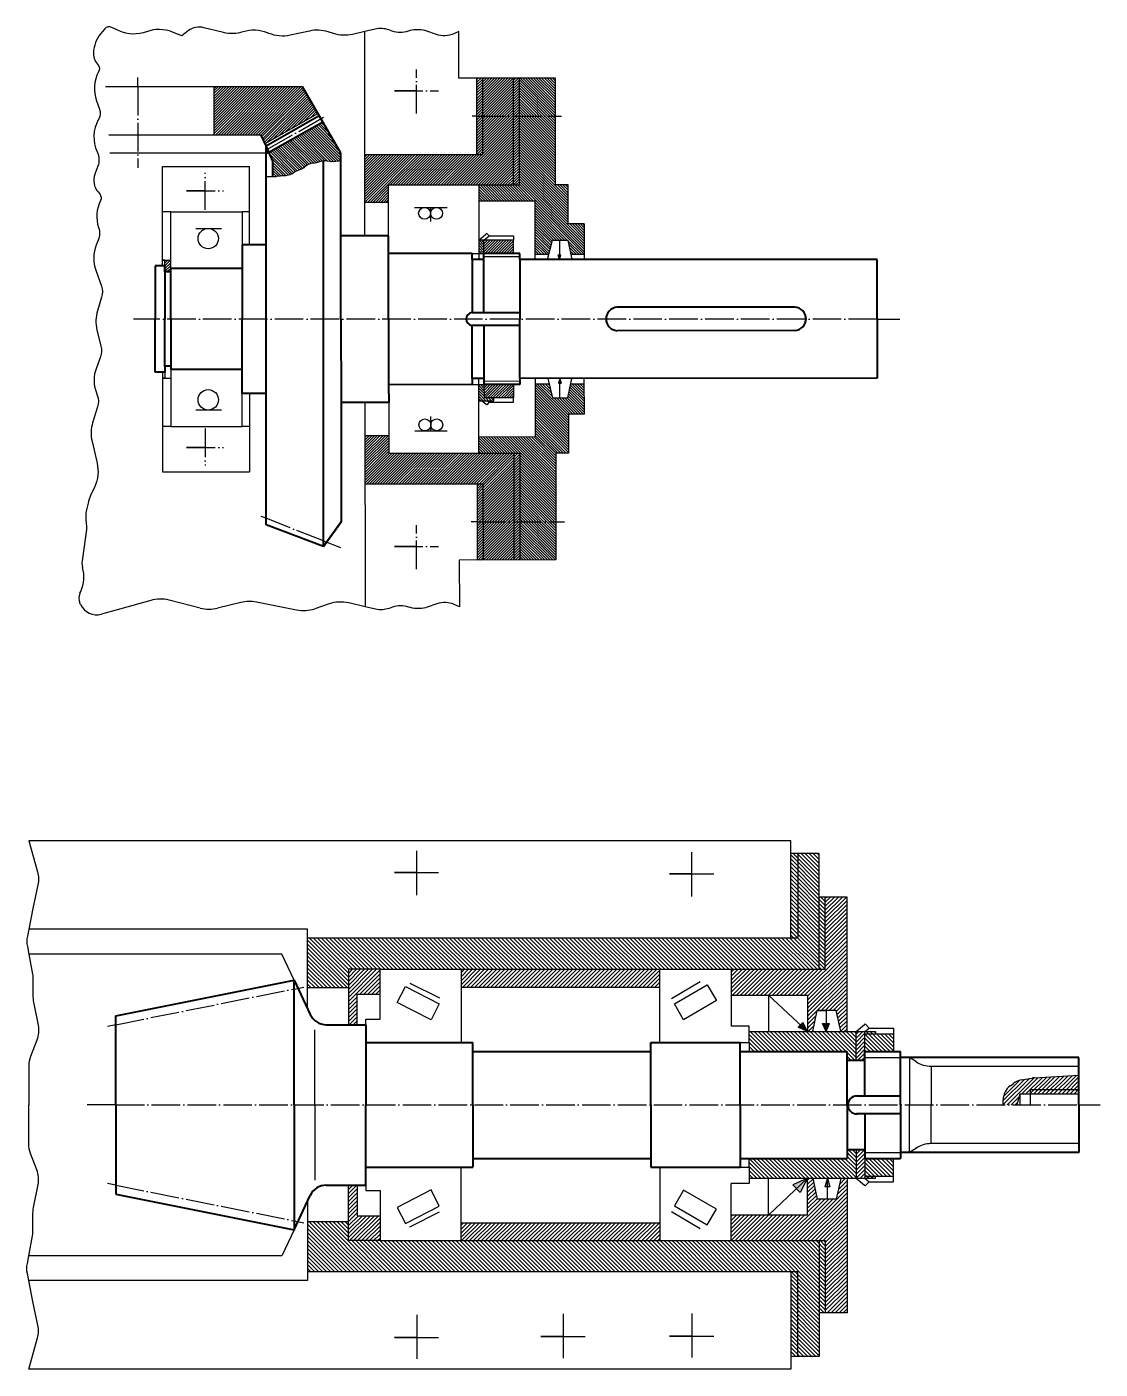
# Model space of a CAD drawing. Header units: millimetres. Extents: x 406 to 3227, y 95 to 1222.
# Drawn here: x 406 to 1307, y 95 to 1222 of the extents above; entities that cross this region are included whole.
import ezdxf

# ---------------------------------------------------------------- set-up
doc = ezdxf.new("R2010")
doc.units = ezdxf.units.MM
doc.linetypes.add('ACAD_ISO04W100', pattern=[30, 24, -3, 0, -3])
doc.layers.get('0').update_dxf_attribs({"lineweight": 40})
for name, color, linetype in [('cienka linia', 7, 'Continuous'), ('kreskowanie', 250, 'Continuous'), ('linie pomocnicze', 10, 'ACAD_ISO04W100')]:
    doc.layers.add(name, color=color, linetype=linetype)
pattern_1 = [(135, (465.9262, 227.1665), (-1.679761, -1.679761), [])]
pattern_2 = [(45, (465.9262, 227.1665), (-1.679761, 1.679761), [])]
pattern_3 = [(135, (-639.9892, -137.5406), (-1.6797612, -1.6797612), [])]
pattern_4 = [(45, (-639.9892, -137.5406), (-1.6797612, 1.6797612), [])]
pattern_5 = [(45, (34.9705, -132.7848), (-1.122532, 1.122532), [])]
pattern_6 = [(135, (34.9705, -132.7848), (-1.122532, -1.122532), [])]

msp = doc.modelspace()

# ---------------------------------------------------------------- hatches: boundary and pattern name
h = msp.add_hatch(color=256)
h.dxf.hatch_style = 1
h.paths.add_polyline_path([(609.4, 1116.5), (607, 1121.9), (607, 1115.7)])
at = {"layer": 'cienka linia'}
h = msp.add_hatch(color=256, dxfattribs=at)
h.dxf.hatch_style = 1
h.paths.add_polyline_path([(853.4, 1030.4), (852.3, 1030.4), (853.4, 1026.5)])
h.paths.add_polyline_path([(854.5, 1030.4), (853.4, 1030.4), (853.4, 1026.5)])
h = msp.add_hatch(color=256, dxfattribs=at)
h.dxf.hatch_style = 1
h.paths.add_polyline_path([(853.5, 922.6), (852.4, 922.6), (853.5, 926.5)])
h.paths.add_polyline_path([(854.6, 922.6), (853.5, 922.6), (853.5, 926.5)])
h = msp.add_hatch(color=256, dxfattribs=at)
h.dxf.hatch_style = 1
h.paths.add_polyline_path([(1055.5, 384.2), (1053.6, 382.2), (1061.5, 378.5)])
h.paths.add_polyline_path([(1057.4, 386.2), (1055.5, 384.2), (1061.5, 378.5)])
h = msp.add_hatch(color=256, dxfattribs=at)
h.dxf.hatch_style = 1
h.paths.add_polyline_path([(1077, 385.4), (1074, 385.4), (1077, 378.5)])
h.paths.add_polyline_path([(1080, 385.4), (1077, 385.4), (1077, 378.5)])
h = msp.add_hatch(color=256, dxfattribs=at)
h.dxf.hatch_style = 1
h.paths.add_polyline_path([(1061.5, 255.4), (1049.2, 249.9), (1052.3, 246.6)])
h.paths.add_polyline_path([(1061.5, 255.4), (1052.3, 246.6), (1055.3, 243.4)])
h.paths.add_polyline_path([(1078.1, 255.4), (1078.1, 248.2), (1080.2, 248.2)])
h.paths.add_polyline_path([(1078.1, 255.4), (1076, 248.2), (1078.1, 248.2)])
at = {"layer": 'kreskowanie'}
h = msp.add_hatch(dxfattribs=at)
h.set_pattern_fill('ANSI31', color=256, scale=0.5)
h.set_pattern_definition(pattern_5)
h.paths.add_polyline_path([(785.5, 1089), (814.7, 1089), (814.7, 1178.7), (788.9, 1178.7), (788.9, 1114.6), (689.9, 1114.6), (689.9, 1074.4), (709.9, 1074.4), (709.9, 1089)])
h = msp.add_hatch(dxfattribs=at)
h.set_pattern_fill('ANSI31', color=256, scale=0.5)
h.set_pattern_definition(pattern_5)
h.paths.add_polyline_path([(788.9, 1178.7), (783.9, 1178.7), (783.9, 1114.6), (788.9, 1114.6)])
h.paths.add_polyline_path([(819.7, 1178.7), (814.7, 1178.7), (814.7, 1089), (819.7, 1089)])
h = msp.add_hatch(dxfattribs=at)
h.set_pattern_fill('ANSI31', color=256, scale=0.5, angle=90)
h.set_pattern_definition(pattern_6)
h.paths.add_polyline_path([(819.7, 1089), (814.7, 1089), (785.5, 1089), (785.5, 1075.5), (832.8, 1075.5), (832.8, 1030.8), (844.4, 1030.8), (847.4, 1042.7), (860.3, 1042.7), (862.8, 1030.8), (874.1, 1030.8), (874.1, 1056.3), (860.7, 1056.3), (860.7, 1089), (850, 1089), (850, 1094), (850, 1178.7), (819.7, 1178.7)])
h = msp.add_hatch(dxfattribs=at)
h.set_pattern_fill('ANSI31', color=256, scale=0.5)
h.set_pattern_definition(pattern_5)
h.paths.add_polyline_path([(603, 1130.9), (606.2, 1123.7), (650.6, 1149), (637.7, 1171.3), (563.6, 1171.3), (563.6, 1130.9)])
h = msp.add_hatch(dxfattribs=at)
h.set_pattern_fill('ANSI31', color=256, scale=0.5, angle=90)
h.set_pattern_definition(pattern_6)
h.paths.add_polyline_path([(669.9, 1114.6), (669.9, 1115.7), (654.7, 1141.9), (609.4, 1116.5), (612.8, 1109), (612.8, 1095.8, 0.038569), (615.9, 1096), (618.9, 1096.5, 0.015465), (623.3, 1096.7, 0.085227), (628.2, 1098), (629.1, 1098.4, -0.079086), (634.6, 1101.5), (635.9, 1101.9, 0.104585), (639.4, 1104.1, -0.156089), (644.8, 1106.9), (648, 1107.3, 0.052608), (652, 1108.4), (652.6, 1108.6, -0.144713), (658.2, 1109), (658.6, 1108.9, 0.115327), (667.7, 1109.1), (669.9, 1109.6)])
h = msp.add_hatch(dxfattribs=at)
h.set_pattern_fill('ANSI31', color=256, scale=0.5, angle=90)
h.set_pattern_definition(pattern_6)
h.paths.add_polyline_path([(789.9, 1042.6), (785.5, 1042.6), (785.5, 1031.4), (789.9, 1031.4)])
h = msp.add_hatch(dxfattribs=at)
h.set_pattern_fill('ANSI31', color=256, scale=0.5)
h.set_pattern_definition(pattern_5)
h.paths.add_polyline_path([(789.9, 1042.6), (789.9, 1031.4), (814.7, 1031.4), (814.7, 1042.6)])
h = msp.add_hatch(dxfattribs=at)
h.set_pattern_fill('ANSI31', color=256, scale=0.5)
h.set_pattern_definition(pattern_5)
h.paths.add_polyline_path([(527, 1025.8), (522, 1025.8), (522, 1021), (522, 1016), (527, 1016), (527, 1018.8)])
h = msp.add_hatch(dxfattribs=at)
h.set_pattern_fill('ANSI31', color=256, scale=0.5, angle=90)
h.paths.add_polyline_path([(798.1, 910.3), (790, 910.3), (789.9, 921.5), (785.5, 921.5), (785.5, 907.9), (798.1, 907.9)])
h = msp.add_hatch(dxfattribs=at)
h.set_pattern_fill('ANSI31', color=256, scale=0.5, angle=90)
h.set_pattern_definition(pattern_6)
h.paths.add_polyline_path([(820, 774.3), (850.3, 774.3), (850.1, 859), (850.1, 864), (860.8, 864), (860.8, 896.7), (874.2, 896.7), (874.1, 922.2), (862.9, 922.2), (860.4, 910.3), (847.5, 910.3), (844.5, 922.2), (832.8, 922.2), (832.9, 877.5), (785.6, 877.4), (785.6, 863.9), (814.9, 864), (819.9, 864)])
h = msp.add_hatch(dxfattribs=at)
h.set_pattern_fill('ANSI31', color=256, scale=0.5)
h.set_pattern_definition(pattern_5)
h.paths.add_polyline_path([(814.8, 910.4), (814.8, 921.6), (789.9, 921.5), (790, 910.3)])
h = msp.add_hatch(dxfattribs=at)
h.set_pattern_fill('ANSI31', color=256, scale=0.5)
h.set_pattern_definition(pattern_5)
h.paths.add_polyline_path([(710, 863.8), (710, 878.4), (690, 878.4), (690.1, 838.2), (789.1, 838.3), (789.2, 774.3), (815, 774.3), (814.9, 864), (785.6, 863.9)])
h = msp.add_hatch(dxfattribs=at)
h.set_pattern_fill('ANSI31', color=256, scale=0.5)
h.set_pattern_definition(pattern_5)
h.paths.add_polyline_path([(789.1, 838.3), (784.1, 838.3), (784.2, 774.2), (789.2, 774.3)])
h.paths.add_polyline_path([(819.9, 864), (814.9, 864), (815, 774.3), (820, 774.3)])
h = msp.add_hatch(dxfattribs=at)
h.set_pattern_fill('ANSI31', color=256, scale=0.748202, angle=90)
h.set_pattern_definition(pattern_3)
h.paths.add_polyline_path([(1071.3, 528.1), (1053.4, 528.1), (1053.4, 457), (1047.4, 457), (641.8, 457), (641.8, 415.1), (676.2, 415.1), (676.2, 430.8), (702.7, 430.8), (770.7, 430.8), (937.6, 430.8), (997.5, 430.8), (1057.4, 430.8), (1061.4, 430.8), (1071.3, 430.8)])
h.paths.add_polyline_path([(1053.4, 528.1), (1047.4, 528.1), (1047.4, 457), (1053.4, 457)], flags=17)
h.paths.add_polyline_path([(1076.4, 491.4), (1071.3, 491.4), (1071.3, 430.8), (1076.4, 430.8)])
h = msp.add_hatch(dxfattribs=at)
h.set_pattern_fill('ANSI31', color=256, scale=0.748202)
h.set_pattern_definition(pattern_4)
h.paths.add_polyline_path([(1094.6, 491.4), (1076.4, 491.4), (1076.4, 430.8), (1071.3, 430.8), (1061.4, 430.8), (1057.4, 430.8), (997.5, 430.8), (997.5, 409.2), (997.7, 409.2), (1029, 409.2), (1061.5, 409.2), (1061.5, 378.5), (1066, 378.5), (1069.5, 396.1), (1085.6, 396.1), (1089.4, 378.5), (1094.6, 378.5), (1094.6, 378.8)])
h = msp.add_hatch(dxfattribs=at)
h.set_pattern_fill('ANSI31', color=256, scale=0.748202)
h.set_pattern_definition(pattern_2)
h.paths.add_polyline_path([(676.2, 384.3), (683.5, 384.3), (683.5, 409.9), (702.7, 409.9), (702.7, 430.8), (676.2, 430.8)])
h = msp.add_hatch(dxfattribs=at)
h.set_pattern_fill('ANSI31', color=256, scale=0.748202)
h.set_pattern_definition(pattern_2)
h.paths.add_polyline_path([(937.6, 415.8), (937.6, 420.2), (937.6, 430.8), (770.7, 430.8), (770.7, 415.8)])
h = msp.add_hatch(dxfattribs=at)
h.set_pattern_fill('ANSI31', color=256, scale=0.748202, angle=90)
h.set_pattern_definition(pattern_1)
h.paths.add_polyline_path([(1102.2, 378.5), (1099.8, 378.5), (1012.4, 378.5), (1012.4, 369.3), (1012.4, 361.8), (1094.7, 361.8), (1094.7, 354.4), (1102.2, 354.4)])
h.paths.add_polyline_path([(1133.6, 376.6), (1109.7, 376.6), (1109.7, 361.8), (1133.6, 361.8)])
h = msp.add_hatch(dxfattribs=at)
h.set_pattern_fill('ANSI31', color=256, scale=0.748202)
h.set_pattern_definition(pattern_2)
h.paths.add_polyline_path([(1102.2, 354.4), (1109.7, 354.4), (1109.7, 361.8), (1109.7, 378.5), (1102.2, 378.5)])
h = msp.add_hatch(dxfattribs=at)
h.set_pattern_fill('ANSI31', color=256, scale=0.748202, angle=90)
h.set_pattern_definition(pattern_1)
h.paths.add_polyline_path([(1118.5, 378.5), (1109.7, 378.5), (1109.7, 376.6), (1118.5, 376.6)])
h = msp.add_hatch(dxfattribs=at)
h.set_pattern_fill('ANSI31', color=256, scale=0.748202)
h.set_pattern_definition(pattern_4)
h.paths.add_polyline_path([(1289.3, 341.9), (1270.7, 340.8), (1251.8, 339.7, 0.027987), (1250.1, 339.5), (1240.8, 337.9, 0.121097), (1234.2, 335), (1231.7, 333, 0.233794), (1225.8, 321.2), (1225.8, 317), (1237, 317), (1239.6, 325.9), (1247.2, 325.9), (1248.5, 325.9), (1248.5, 330), (1289.3, 330)])
h.paths.add_polyline_path([(1289.3, 330), (1248.5, 330), (1248.5, 325.9), (1289.3, 325.9)], flags=17)
h = msp.add_hatch(dxfattribs=at)
h.set_pattern_fill('ANSI31', color=256, scale=0.748202, angle=90)
h.set_pattern_definition(pattern_1)
h.paths.add_polyline_path([(1102.2, 255.4), (1099.8, 255.4), (1012.4, 255.4), (1012.4, 264.6), (1012.4, 272.1), (1094.7, 272.1), (1094.7, 279.5), (1102.2, 279.5)])
h.paths.add_polyline_path([(1133.6, 257.3), (1109.7, 257.3), (1109.7, 272.1), (1133.6, 272.1)])
h = msp.add_hatch(dxfattribs=at)
h.set_pattern_fill('ANSI31', color=256, scale=0.748202)
h.set_pattern_definition(pattern_2)
h.paths.add_polyline_path([(1109.7, 279.5), (1102.2, 279.5), (1102.2, 255.4), (1109.7, 255.4), (1109.7, 272.1)])
h = msp.add_hatch(dxfattribs=at)
h.set_pattern_fill('ANSI31', color=256, scale=0.748202)
h.set_pattern_definition(pattern_2)
h.paths.add_polyline_path([(676.2, 203.1), (702.7, 203.1), (702.7, 224), (683.5, 224), (683.5, 249.6), (676.2, 249.6)])
h = msp.add_hatch(dxfattribs=at)
h.set_pattern_fill('ANSI31', color=256, scale=0.748202)
h.set_pattern_definition(pattern_4)
h.paths.add_polyline_path([(1094.6, 142.5), (1076.4, 142.5), (1076.4, 203.1), (1071.3, 203.1), (1061.4, 203.1), (1057.4, 203.1), (997.5, 203.1), (997.5, 224.7), (997.7, 224.7), (1029, 224.7), (1061.5, 224.7), (1061.5, 255.4), (1066, 255.4), (1069.5, 237.9), (1085.6, 237.9), (1089.4, 255.4), (1094.6, 255.4), (1094.6, 255.1)])
h = msp.add_hatch(dxfattribs=at)
h.set_pattern_fill('ANSI31', color=256, scale=0.748202, angle=90)
h.set_pattern_definition(pattern_1)
h.paths.add_polyline_path([(1118.5, 257.3), (1109.7, 257.3), (1109.7, 255.4), (1118.5, 255.4)])
h = msp.add_hatch(dxfattribs=at)
h.set_pattern_fill('ANSI31', color=256, scale=0.748202, angle=90)
h.set_pattern_definition(pattern_3)
h.paths.add_polyline_path([(1071.3, 105.8), (1053.4, 105.8), (1053.4, 176.9), (1047.4, 176.9), (641.8, 176.9), (641.8, 218.8), (676.2, 218.8), (676.2, 203.1), (702.7, 203.1), (770.7, 203.1), (937.6, 203.1), (997.5, 203.1), (1057.4, 203.1), (1061.4, 203.1), (1071.3, 203.1)])
h.paths.add_polyline_path([(1053.4, 105.8), (1047.4, 105.8), (1047.4, 176.9), (1053.4, 176.9)], flags=17)
h.paths.add_polyline_path([(1076.4, 142.5), (1071.3, 142.5), (1071.3, 203.1), (1076.4, 203.1)])
h = msp.add_hatch(dxfattribs=at)
h.set_pattern_fill('ANSI31', color=256, scale=0.748202)
h.set_pattern_definition(pattern_2)
h.paths.add_polyline_path([(770.7, 218.1), (770.7, 203.1), (937.6, 203.1), (937.6, 213.8), (937.6, 218.1)])

# ---------------------------------------------------------------- linework, layer by layer
for p, q in [((669.9, 1115.7), (637.7, 1171.3)), ((607, 1121.9), (651.7, 1147.2)), ((609.4, 1116.5), (654.7, 1141.9)), ((607, 1121.9), (603, 1130.9)), ((607, 1115.7), (607, 1121.9)), ((612.8, 1109), (607, 1121.9)), ((607, 1115.7), (609.4, 1116.5)), ((607, 803.8), (607, 1115.7)), ((669.9, 1114.6), (669.9, 1115.7)), ((612.8, 1095.8), (612.8, 1109)), ((655.3, 1097.2), (655.3, 1109.2)), ((669.9, 1046.4), (669.9, 1114.6)), ((655.3, 785.6), (655.3, 1097.2)), ((607, 1038.8), (587, 1038.8)), ((587, 1038.8), (587, 976.4)), ((709.9, 1046.4), (669.9, 1046.4)), ((669.9, 976.4), (669.9, 1046.4)), ((709.9, 1031.4), (709.9, 1046.4)), ((779.9, 1031.4), (709.9, 1031.4)), ((709.9, 976.4), (709.9, 1031.4)), ((779.9, 1026.4), (779.9, 1031.4)), ((789.9, 1026.4), (779.9, 1026.4)), ((779.9, 1026.4), (779.9, 981.8)), ((819.9, 1031.4), (789.9, 1031.4)), ((789.9, 981.8), (789.9, 1031.4)), ((819.9, 1026.4), (819.9, 1031.4)), ((1119.9, 1026.4), (819.9, 1026.4)), ((819.9, 1026.4), (819.9, 976.4)), ((1119.9, 976.4), (1119.9, 1026.4)), ((522, 1021), (514, 1021)), ((514, 1021), (514, 976.4)), ((522, 1016), (522, 1021)), ((527, 1016), (522, 1016)), ((522, 1016), (522, 976.4)), ((587, 1018.8), (527, 1018.8)), ((527, 976.4), (527, 1018.8)), ((527, 1013.8), (527, 1016)), ((819.9, 981.8), (779.9, 981.8)), ((1050.7, 986.4), (901.7, 986.4)), ((514, 931.8), (514, 976.4)), ((522, 936.8), (522, 976.4)), ((527, 976.4), (527, 934)), ((587, 914), (587, 976.4)), ((669.9, 976.4), (670, 906.4)), ((709.9, 976.4), (709.9, 921.4)), ((779.9, 926.5), (779.9, 971.1)), ((819.9, 971.1), (779.9, 971.1)), ((789.9, 971.1), (789.9, 921.5)), ((819.9, 926.6), (819.9, 976.6)), ((1119.9, 977), (1119.9, 927)), ((1050.7, 966.9), (901.7, 966.7)), ((527, 936.8), (522, 936.8)), ((522, 936.8), (522, 931.8)), ((527, 939), (527, 936.8)), ((522, 931.8), (514, 931.8)), ((587, 934), (527, 934)), ((789.9, 926.5), (779.9, 926.5)), ((779.9, 926.5), (779.9, 921.5)), ((1119.9, 927), (819.9, 926.6)), ((819.9, 926.6), (819.9, 921.6)), ((607, 914), (587, 914)), ((779.9, 921.5), (709.9, 921.4)), ((709.9, 921.4), (710, 906.4)), ((819.9, 921.6), (789.9, 921.5)), ((710, 906.4), (670, 906.4)), ((670, 906.4), (670, 806.2)), ((655.3, 785.6), (607, 803.8)), ((670, 806.2), (655.3, 785.6)), ((655.3, 785.6), (670, 806.2)), ((655.3, 785.6), (670, 806.2)), ((480.9, 391.8), (630.5, 421.7)), ((630.5, 391.8), (630.5, 421.7)), ((630.5, 421.7), (644, 392.9)), ((480.9, 317), (480.9, 391.8)), ((630.5, 317), (630.5, 391.8)), ((657.6, 384.3), (690.7, 384.3)), ((690.7, 384.3), (690.7, 317)), ((690.7, 369.3), (780.5, 369.3)), ((780.5, 317), (780.5, 369.3)), ((780.5, 361.8), (930.1, 361.8)), ((930.1, 361.8), (930.1, 369.3)), ((930.1, 369.3), (1004.9, 369.3)), ((930.1, 317), (930.1, 361.8)), ((1004.9, 317), (1004.9, 369.3)), ((1004.9, 361.8), (1094.7, 361.8)), ((1094.7, 317), (1094.7, 361.8)), ((1109.7, 354.4), (1109.7, 361.8)), ((1109.7, 361.8), (1139.6, 361.8)), ((1139.6, 317), (1139.6, 361.8)), ((1094.7, 354.4), (1109.7, 354.4)), ((1109.7, 324.4), (1109.7, 354.4)), ((1289.3, 356.8), (1139.6, 356.8)), ((1289.3, 317), (1289.3, 356.8)), ((480.9, 317), (480.9, 242.1)), ((630.5, 317), (630.5, 242.1)), ((690.7, 249.6), (690.7, 317)), ((780.5, 317), (780.5, 264.6)), ((930.1, 317), (930.1, 272.1)), ((1004.9, 317), (1004.9, 264.6)), ((1094.7, 317), (1094.7, 272.1)), ((1103.9, 324.4), (1102.5, 324.4)), ((1109.7, 324.4), (1103.9, 324.4)), ((1139.6, 324.4), (1109.7, 324.4)), ((1139.6, 317), (1139.6, 272.1)), ((1289.3, 317), (1289.3, 277.1)), ((1103.9, 309.5), (1102.5, 309.5)), ((1109.7, 309.5), (1103.9, 309.5)), ((1109.7, 309.5), (1109.7, 279.5)), ((1139.6, 309.5), (1109.7, 309.5)), ((780.5, 272.1), (930.1, 272.1)), ((930.1, 272.1), (930.1, 264.6)), ((1004.9, 272.1), (1094.7, 272.1)), ((1094.7, 279.5), (1109.7, 279.5)), ((1109.7, 279.5), (1109.7, 272.1)), ((1109.7, 272.1), (1139.6, 272.1)), ((1289.3, 277.1), (1139.6, 277.1)), ((690.7, 264.6), (780.5, 264.6)), ((930.1, 264.6), (1004.9, 264.6)), ((657.6, 249.6), (690.7, 249.6)), ((480.9, 242.1), (630.5, 212.2)), ((630.5, 242.1), (630.5, 212.2)), ((630.5, 212.2), (644, 241))]:
    msp.add_line(p, q)
for centre, radius, start, end in [((780.4, 976.5), 5.4, 95.3051, 180.8134), ((902.4, 976.4), 10, 94.0481, 180), ((1050.2, 976.4), 10, 0, 87.5405), ((780.4, 976.5), 5.4, 179.2661, 264.7744), ((902.4, 976.7), 10, 180.0795, 266.0315), ((1050.2, 976.9), 10, 272.539, 0.0795), ((657.6, 399.3), 15, 205.1052, 270), ((1102.8, 317), 7.49, 87.9696, 180), ((1102.8, 317), 7.49, 180, 272.0304), ((657.6, 234.6), 15, 90, 154.8948)]:
    msp.add_arc(centre, radius, start, end)
at = {"layer": 'cienka linia'}
for p, q in [((689.9, 1046.4), (689.9, 1217.8)), ((768.9, 1178.7), (768.9, 1217.8)), ((850, 1178.7), (768.9, 1178.7)), ((783.9, 1114.6), (783.9, 1178.7)), ((788.9, 1114.6), (788.9, 1178.7)), ((814.7, 1089), (814.7, 1178.7)), ((819.7, 1089), (819.7, 1178.7)), ((850, 1094), (850, 1178.7)), ((637.7, 1171.3), (472.2, 1171.3)), ((606.2, 1123.7), (650.6, 1149)), ((603, 1130.9), (475, 1130.9)), ((607, 1115.7), (476, 1115.7)), ((520, 1021), (520, 1104.5)), ((520, 1104.5), (593, 1104.5)), ((593, 1066.4), (593, 1104.5)), ((689.9, 1114.6), (788.9, 1114.6)), ((850, 1089), (850, 1094)), ((709.9, 1046.4), (709.9, 1089)), ((709.9, 1089), (785.5, 1089)), ((785.5, 1089), (785.5, 1026.4)), ((785.5, 1089), (814.7, 1089)), ((814.7, 1089), (819.7, 1089)), ((860.7, 1089), (850, 1089)), ((860.7, 1056.3), (860.7, 1089)), ((709.9, 1074.4), (689.9, 1074.4)), ((731.6, 1070.2), (758.9, 1070.2)), ((745.1, 1070.2), (745.1, 1058.3)), ((832.8, 1075.5), (785.5, 1075.5)), ((832.8, 1026.4), (832.8, 1075.5)), ((527, 1066.4), (520, 1066.4)), ((527, 1018.8), (527, 1066.4)), ((527, 1066.4), (587, 1066.4)), ((587, 1066.4), (587, 1038.8)), ((593, 1066.4), (587, 1066.4)), ((593, 1038.8), (593, 1066.4)), ((548.2, 1052.6), (569.7, 1052.6)), ((785.5, 1042.6), (791.6, 1047.8)), ((792.2, 1048.3), (791.6, 1047.8)), ((794.3, 1046.3), (792.2, 1048.3)), ((874.1, 1056.3), (860.7, 1056.3)), ((874.1, 1056.3), (874.1, 1026.4)), ((814.7, 1042.6), (785.5, 1042.6)), ((789.9, 1042.6), (794.3, 1046.3)), ((789.9, 1031.4), (789.9, 1042.6)), ((794.3, 1046.3), (814.7, 1046.3)), ((814.7, 1046.3), (814.7, 1042.6)), ((814.7, 1031.4), (814.7, 1042.6)), ((843.3, 1026.5), (847.4, 1042.7)), ((847.4, 1042.7), (860.3, 1042.7)), ((853.4, 1042.7), (853.4, 1026.5)), ((860.3, 1042.7), (863.6, 1026.5)), ((522, 1025.8), (520, 1025.8)), ((520, 1025.8), (527, 1025.8)), ((522, 1021), (522, 1025.8)), ((779.9, 1031.4), (789.9, 1031.4)), ((819.9, 1028.7), (789.9, 1028.7)), ((832.8, 1030.8), (844.4, 1030.8)), ((853.4, 1026.5), (852.3, 1030.4)), ((852.3, 1030.4), (854.5, 1030.4)), ((853.4, 1026.5), (854.5, 1030.4)), ((862.8, 1030.8), (874.1, 1030.8)), ((520, 931.8), (520, 848.2)), ((522, 926.9), (520, 926.9)), ((520, 926.9), (527, 926.9)), ((522, 931.8), (522, 926.9)), ((527, 934), (527, 886.3)), ((785.6, 863.9), (785.5, 926.5)), ((819.9, 924.3), (789.9, 924.2)), ((832.8, 926.6), (832.9, 877.5)), ((843.4, 926.5), (847.5, 910.3)), ((853.5, 926.5), (852.4, 922.6)), ((853.5, 910.3), (853.5, 926.5)), ((853.5, 926.5), (854.6, 922.6)), ((860.4, 910.3), (863.7, 926.5)), ((874.2, 896.7), (874.1, 926.7)), ((587, 886.3), (587, 914)), ((593, 914), (593, 886.3)), ((779.9, 921.5), (789.9, 921.5)), ((789.9, 921.5), (790, 910.3)), ((814.8, 921.6), (814.8, 910.4)), ((832.8, 922.2), (844.5, 922.2)), ((852.4, 922.6), (854.6, 922.6)), ((862.9, 922.2), (874.1, 922.2)), ((690, 906.4), (690.2, 735)), ((710, 906.4), (710, 863.8)), ((785.5, 907.9), (798.1, 907.9)), ((788.4, 907.9), (791.7, 905.1)), ((814.8, 910.4), (790, 910.3)), ((792.3, 904.6), (791.7, 905.1)), ((794.4, 906.6), (792.3, 904.6)), ((792.8, 907.9), (794.4, 906.6)), ((794.4, 906.6), (814.8, 906.7)), ((798.1, 907.9), (798.1, 910.3)), ((814.8, 906.7), (814.8, 910.4)), ((847.5, 910.3), (860.4, 910.3)), ((548.2, 900.2), (569.7, 900.2)), ((745.3, 882.6), (745.2, 894.6)), ((874.2, 896.7), (860.8, 896.7)), ((860.8, 896.7), (860.8, 864)), ((527, 886.3), (520, 886.3)), ((527, 886.3), (587, 886.3)), ((593, 886.3), (587, 886.3)), ((593, 886.3), (593, 848.2)), ((731.8, 882.6), (759, 882.7)), ((710, 878.4), (690, 878.4)), ((832.9, 877.5), (785.6, 877.4)), ((710, 863.8), (785.6, 863.9)), ((785.6, 863.9), (814.9, 864)), ((814.9, 864), (815, 774.3)), ((814.9, 864), (819.9, 864)), ((819.9, 864), (820, 774.3)), ((860.8, 864), (850.1, 864)), ((850.1, 864), (850.1, 859)), ((850.1, 859), (850.3, 774.3)), ((520, 848.2), (593, 848.2)), ((690.1, 838.2), (789.1, 838.3)), ((784.1, 838.3), (784.2, 774.2)), ((789.1, 838.3), (789.2, 774.3)), ((850.3, 774.3), (769.2, 774.2)), ((769.2, 774.2), (769.3, 735.1)), ((450.8, 746.3), (451.5, 747.9)), ((451.3, 737), (450.8, 738.1)), ((510.3, 740.4), (480.2, 732)), ((551.8, 733.9), (525.8, 740.6)), ((586, 738.6), (566.4, 733.8)), ((632.6, 732.3), (598.9, 738.9)), ((660, 737.4), (647.9, 733.3)), ((690.2, 735), (676.4, 738.2)), ((480.2, 732), (468.9, 728.9)), ((1047.4, 538.7), (407.9, 538.7)), ((733.5, 493), (733.5, 530.1)), ((1047.4, 457), (1047.4, 538.7)), ((964.4, 491.9), (964.4, 529)), ((1053.4, 528.1), (1047.4, 528.1)), ((1071.3, 528.1), (1053.4, 528.1)), ((1053.4, 528.1), (1053.4, 457)), ((1071.3, 430.8), (1071.3, 528.1)), ((733.5, 512.1), (714.8, 512.1)), ((714.8, 512.1), (751.9, 512.1)), ((964.4, 511), (945.7, 511)), ((945.7, 511), (982.7, 511)), ((1094.6, 491.4), (1071.3, 491.4)), ((1076.4, 430.8), (1076.4, 491.4)), ((1094.6, 378.8), (1094.6, 491.4)), ((641.8, 464.4), (407.9, 464.4)), ((641.8, 397.5), (641.8, 464.4)), ((1047.4, 457), (641.8, 457)), ((1053.4, 457), (1047.4, 457)), ((620.3, 443.6), (407.9, 443.6)), ((630.5, 421.7), (620.3, 443.6)), ((702.7, 430.8), (676.2, 430.8)), ((676.2, 430.8), (676.2, 384.3)), ((702.7, 388.8), (702.7, 430.8)), ((702.7, 430.8), (770.7, 430.8)), ((770.7, 430.8), (770.7, 369.3)), ((770.7, 430.8), (937.6, 430.8)), ((937.6, 420.2), (937.6, 430.8)), ((937.6, 430.8), (997.5, 430.8)), ((997.5, 430.8), (997.5, 383)), ((997.5, 430.8), (1057.4, 430.8)), ((1057.4, 430.8), (1061.4, 430.8)), ((1061.4, 430.8), (1071.3, 430.8)), ((1071.3, 430.8), (1076.4, 430.8)), ((727.8, 419.1), (752.7, 406.7)), ((937.6, 369.3), (937.6, 420.2)), ((947.4, 406.4), (971.3, 420.6)), ((676.2, 415.1), (641.8, 415.1)), ((683.5, 384.3), (683.5, 409.9)), ((683.5, 409.9), (702.7, 409.9)), ((770.7, 415.8), (937.6, 415.8)), ((997.7, 409.2), (997.5, 409.2)), ((997.7, 409.2), (1029, 409.2)), ((1028.8, 409.2), (1028.8, 378.5)), ((1028.8, 409.2), (1061.5, 378.5)), ((1029, 409.2), (1061.5, 409.2)), ((1061.5, 409.2), (1061.5, 378.5)), ((1066, 378.5), (1069.5, 396.1)), ((1085.6, 396.1), (1069.5, 396.1)), ((1069.5, 396.1), (1077, 396.1)), ((1077, 396.1), (1077, 378.5)), ((1089.3, 378.8), (1085.6, 396.1)), ((676.2, 384.3), (683.5, 384.3)), ((690.7, 384.3), (690.7, 388.8)), ((690.7, 388.8), (702.7, 388.8)), ((1012.4, 383), (997.5, 383)), ((1012.4, 369.3), (1012.4, 383)), ((1053.6, 382.2), (1057.4, 386.2)), ((1061.5, 378.5), (1057.4, 386.2)), ((1077, 378.5), (1074, 385.4)), ((1074, 385.4), (1080, 385.4)), ((1077, 378.5), (1080, 385.4)), ((1102.2, 378.5), (1109.2, 384.4)), ((1109.8, 384.9), (1109.2, 384.4)), ((1113.2, 381.5), (1109.8, 384.9)), ((648.1, 317), (648.1, 380)), ((1012.4, 378.5), (1099.8, 378.5)), ((1061.5, 378.5), (1053.6, 382.2)), ((1094.6, 378.8), (1094.6, 378.5)), ((1099.8, 378.5), (1118.5, 378.5)), ((1102.2, 354.4), (1102.2, 378.5)), ((1109.7, 378.5), (1113.2, 381.5)), ((1109.7, 361.8), (1109.7, 378.5)), ((1109.7, 376.6), (1133.6, 376.6)), ((1113.2, 381.5), (1133.6, 381.5)), ((1118.5, 378.5), (1118.5, 376.6)), ((1133.6, 381.5), (1133.6, 376.6)), ((1133.6, 376.6), (1133.6, 361.8)), ((1004.9, 369.3), (1012.4, 369.3)), ((1012.4, 369.3), (1012.4, 361.8)), ((1109.7, 356.8), (1139.6, 356.8)), ((1147.1, 356.8), (1147.1, 317)), ((1152.8, 353.1), (1147.1, 356.8)), ((1289.3, 349.3), (1165.1, 349.3)), ((1165.1, 349.3), (1165.1, 317)), ((1240.8, 337.9), (1250.1, 339.5)), ((1251.8, 339.7), (1270.7, 340.8)), ((1270.7, 340.8), (1289.3, 341.9)), ((1231.7, 333), (1234.2, 335)), ((1248.5, 317), (1248.5, 330)), ((1248.5, 330), (1289.3, 330)), ((648.1, 317), (648.1, 253.9)), ((1147.1, 277.1), (1147.1, 317)), ((1165.1, 284.6), (1165.1, 317)), ((1225.8, 317), (1225.8, 321.2)), ((1239.6, 325.9), (1237, 317)), ((1247.2, 325.9), (1239.6, 325.9)), ((1239.6, 325.9), (1239.6, 317)), ((1289.3, 325.9), (1247.2, 325.9)), ((1289.3, 317), (1289.3, 325.9)), ((1289.3, 284.6), (1165.1, 284.6)), ((1012.4, 264.6), (1012.4, 272.1)), ((1102.2, 279.5), (1102.2, 255.4)), ((1109.7, 277.1), (1139.6, 277.1)), ((1109.7, 272.1), (1109.7, 255.4)), ((1133.6, 257.3), (1133.6, 272.1)), ((1152.8, 280.8), (1147.1, 277.1)), ((770.7, 203.1), (770.7, 264.6)), ((937.6, 264.6), (937.6, 213.8)), ((1004.9, 264.6), (1012.4, 264.6)), ((1012.4, 264.6), (1012.4, 250.9)), ((676.2, 203.1), (676.2, 249.6)), ((676.2, 249.6), (683.5, 249.6)), ((683.5, 249.6), (683.5, 224)), ((690.7, 249.6), (690.7, 245.1)), ((1012.4, 250.9), (997.5, 250.9)), ((997.5, 203.1), (997.5, 250.9)), ((1012.4, 255.4), (1099.8, 255.4)), ((1028.8, 224.7), (1028.8, 255.4)), ((1029, 224.7), (1061.5, 255.4)), ((1061.5, 255.4), (1049.2, 249.9)), ((1061.5, 255.4), (1049.2, 249.9)), ((1049.2, 249.9), (1055.3, 243.4)), ((1061.5, 255.4), (1055.3, 243.4)), ((1061.5, 224.7), (1061.5, 255.4)), ((1066, 255.4), (1069.5, 237.9)), ((1078.1, 255.4), (1076, 248.2)), ((1080.2, 248.2), (1076, 248.2)), ((1078.1, 237.9), (1078.1, 255.4)), ((1078.1, 255.4), (1080.2, 248.2)), ((1089.3, 255.1), (1085.6, 237.9)), ((1094.6, 255.1), (1094.6, 255.4)), ((1094.6, 255.1), (1094.6, 142.5)), ((1099.8, 255.4), (1118.5, 255.4)), ((1102.2, 255.4), (1109.2, 249.5)), ((1109.8, 249), (1109.2, 249.5)), ((1109.7, 257.3), (1133.6, 257.3)), ((1109.7, 255.4), (1113.2, 252.4)), ((1113.2, 252.4), (1109.8, 249)), ((1113.2, 252.4), (1133.6, 252.4)), ((1118.5, 255.4), (1118.5, 257.3)), ((1133.6, 252.4), (1133.6, 257.3)), ((690.7, 245.1), (702.7, 245.1)), ((702.7, 245.1), (702.7, 203.1)), ((1085.6, 237.9), (1069.5, 237.9)), ((641.8, 236.4), (641.8, 169.5)), ((727.8, 214.8), (752.7, 227.2)), ((947.4, 227.5), (971.3, 213.3)), ((676.2, 218.8), (641.8, 218.8)), ((683.5, 224), (702.7, 224)), ((770.7, 218.1), (937.6, 218.1)), ((997.7, 224.7), (997.5, 224.7)), ((997.7, 224.7), (1029, 224.7)), ((1029, 224.7), (1061.5, 224.7)), ((630.5, 212.2), (620.3, 190.3)), ((702.7, 203.1), (676.2, 203.1)), ((702.7, 203.1), (770.7, 203.1)), ((770.7, 203.1), (937.6, 203.1)), ((937.6, 213.8), (937.6, 203.1)), ((937.6, 203.1), (997.5, 203.1)), ((997.5, 203.1), (1057.4, 203.1)), ((1057.4, 203.1), (1061.4, 203.1)), ((1061.4, 203.1), (1071.3, 203.1)), ((1071.3, 203.1), (1071.3, 105.8)), ((1071.3, 203.1), (1076.4, 203.1)), ((1076.4, 203.1), (1076.4, 142.5)), ((620.3, 190.3), (407.9, 190.3)), ((641.8, 169.5), (407.9, 169.5)), ((1047.4, 176.9), (641.8, 176.9)), ((1053.4, 176.9), (1047.4, 176.9)), ((1047.4, 176.9), (1047.4, 95.2)), ((1053.4, 105.8), (1053.4, 176.9)), ((733.5, 140.9), (733.5, 103.8)), ((856.4, 141.6), (856.4, 104.5)), ((964.4, 142), (964.4, 104.9)), ((1094.6, 142.5), (1071.3, 142.5)), ((733.5, 121.8), (714.8, 121.8)), ((714.8, 121.8), (751.9, 121.8)), ((856.4, 122.5), (837.7, 122.5)), ((837.7, 122.5), (874.8, 122.5)), ((964.4, 122.9), (945.7, 122.9)), ((945.7, 122.9), (982.7, 122.9)), ((1053.4, 105.8), (1047.4, 105.8)), ((1071.3, 105.8), (1053.4, 105.8)), ((1047.4, 95.2), (407.9, 95.2))]:
    msp.add_line(p, q, dxfattribs=at)
for points in [[(689.9, 1217.8), (679.7, 1215.4, -0.135223), (663.7, 1216), (659.1, 1217.5, 0.131481), (643.6, 1218.2), (627.2, 1214.6, -0.152735), (609.4, 1216.2), (608.3, 1216.6, 0.177215), (587.7, 1217.4, -0.139912), (571.3, 1216.9), (554.7, 1221, 0.2257), (542, 1218.5), (536.3, 1214.2), (528.5, 1217.3, 0.187205), (506.8, 1217.6, -0.199502), (483.8, 1218.3), (477.5, 1221.2, 0.325918), (471.7, 1220.1), (469.8, 1217.9, 0.149049), (462.3, 1202.1, 0.188471), (464.7, 1191.5), (466.3, 1189.2, -0.280067), (466.5, 1184, 0.214501), (464.8, 1159.5), (467.3, 1152.7, -0.216116), (466.7, 1144.4), (466.2, 1143.6, 0.234663), (465.2, 1116.9), (465.5, 1116.2, -0.197128), (465.9, 1104.9), (463.4, 1098.1, 0.271969), (466, 1083.1), (467.4, 1081.5, -0.300233), (468.1, 1076, 0.19871), (466.5, 1053.2, -0.178011), (466.2, 1042.8), (464.5, 1038.6, 0.182443), (464.1, 1017.4), (468.8, 1004.2, -0.160711), (469, 994.8), (465.5, 983.4, 0.135229), (465.1, 967.5), (468.5, 953.6, -0.150749), (468, 944.7), (464.6, 935.6, 0.180327), (464.6, 914.6), (465.4, 912.5, -0.166406), (465.7, 902.7), (461.5, 889.5, 0.134423), (461, 873.7), (465.2, 855.5, -0.168406), (463.2, 835.9), (459.7, 828.3, 0.054963), (457.6, 822.1), (456.3, 816.5, 0.100913), (456.2, 804.5, -0.079866), (456.3, 799.8), (453, 775.6)], [(768.9, 1217.8), (764.6, 1215.9, -0.18724), (750.1, 1215.3), (742, 1218.1, 0.082766), (735.5, 1219.2), (732.9, 1219.2, 0.084789), (726.3, 1218.1, -0.174113), (712.8, 1218.1), (710, 1219.1, 0.14649), (698.6, 1219.8), (689.9, 1217.8)], [(669.9, 1109.6), (667.7, 1109.1, -0.115327), (658.6, 1108.9), (658.2, 1109, 0.144713), (652.6, 1108.6), (652, 1108.4, -0.052608), (648, 1107.3), (644.8, 1106.9, 0.156089), (639.4, 1104.1, -0.104585), (635.9, 1101.9), (634.6, 1101.5, 0.079086), (629.1, 1098.4), (628.2, 1098, -0.085227), (623.3, 1096.7, -0.015465), (618.9, 1096.5), (615.9, 1096, -0.038569), (612.8, 1095.8), (607, 1095.8)], [(453, 775.6, 0.128946), (453.1, 768), (453.1, 767.9)], [(769.3, 735.1), (764.9, 737, 0.18724), (750.5, 737.5), (742.3, 734.7, -0.082766), (735.8, 733.6), (733.3, 733.6, -0.084789), (726.6, 734.8, 0.174113), (713.1, 734.7), (710.4, 733.7, -0.14649), (698.9, 733), (690.2, 735)], [(407.9, 538.7), (415.2, 512.5, -0.121187), (415.6, 501.8), (411.3, 481.8), (407.9, 464.4), (406.7, 458.5, 0.095719), (406.7, 450), (407.9, 443.6), (411, 426.7, -0.046524), (411.4, 422.6), (411.4, 407.5, 0.049023), (411.9, 403.1), (415.7, 383.8, -0.140966), (414.7, 371.4), (409.4, 357.6, 0.091312), (407.9, 349.6), (407.9, 339.8), (407.9, 317)], [(407.9, 95.2), (415.2, 121.4, 0.121187), (415.6, 132.1), (411.3, 152.1), (407.9, 169.5), (406.7, 175.4, -0.095719), (406.7, 183.9), (407.9, 190.3), (411, 207.2, 0.046524), (411.4, 211.4), (411.4, 226.4, -0.049023), (411.9, 230.8), (415.7, 250.1, 0.140966), (414.7, 262.5), (409.4, 276.3, -0.091312), (407.9, 284.3), (407.9, 294.1), (407.9, 317)]]:
    msp.add_lwpolyline(points, format="xyb", dxfattribs=at)
msp.add_lwpolyline([(563.6, 1130.9), (563.6, 1171.3)], dxfattribs=at)
for points in [[(949.7, 401.7), (977.3, 417.7), (985, 404.5), (957.4, 388.5)], [(724, 416.4), (752.4, 401.9), (745.5, 388.4), (717.1, 402.9)], [(724, 217.5), (752.4, 232), (745.5, 245.6), (717.1, 231)], [(949.7, 232.2), (977.3, 216.2), (985, 229.4), (957.4, 245.4)]]:
    msp.add_lwpolyline(points, close=True, dxfattribs=at)
for centre, radius in [((740.1, 1065.2), 5), ((750.1, 1065.2), 5), ((558.5, 1044), 8.57), ((558.5, 908.7), 8.57), ((740.3, 887.6), 5), ((750.3, 887.7), 5)]:
    msp.add_circle(centre, radius, dxfattribs=at)
for centre, radius, start, end in [((424.1, 760.2), 30, 335.8812, 14.8697), ((459.9, 742.2), 10, 155.8812, 204.7665), ((464.9, 743.3), 15, 204.7665, 285.6078), ((518.3, 711.5), 30, 75.5748, 105.6078), ((559.3, 763), 30, 255.5748, 283.6967), ((593.1, 709.5), 30, 78.9788, 103.6967), ((638.3, 761.8), 30, 258.9788, 288.6281), ((669.6, 709), 30, 76.8655, 108.6281), ((1165.1, 371.8), 22.4, 236.4833, 270), ((1252.6, 324.7), 15, 93.3325, 99.745), ((1240.7, 321.2), 15, 127.3638, 180), ((1243.3, 323.1), 15, 99.745, 127.3638), ((1165.1, 262.1), 22.4, 90, 123.5167)]:
    msp.add_arc(centre, radius, start, end, dxfattribs=at)
at = {"layer": 'linie pomocnicze'}
for p, q in [((733.4, 1148.9), (733.4, 1185.9)), ((499.5, 1171.3), (499.5, 1179.2)), ((499.5, 1171.3), (499.5, 1103.5)), ((733.4, 1167.9), (714.7, 1167.9)), ((714.7, 1167.9), (751.8, 1167.9)), ((608.3, 1119.1), (655.5, 1145.9)), ((783.9, 1146.7), (779.9, 1146.7)), ((783.9, 1146.7), (854.9, 1146.7)), ((556, 1068.2), (556, 1099.2)), ((556, 1084.2), (540.3, 1084.2)), ((540.3, 1084.2), (571.3, 1084.2)), ((1119.9, 976.4), (495.9, 976.4)), ((1119.9, 976.4), (1139, 976.4)), ((556, 884.6), (556, 853.5)), ((556, 868.6), (540.3, 868.6)), ((540.3, 868.6), (571.3, 868.6)), ((607, 809.3), (602.9, 810.9)), ((655.3, 790.4), (607, 809.3)), ((733.4, 766.5), (733.4, 803.6)), ((784.2, 806.2), (779.1, 806.2)), ((784.2, 806.2), (857.5, 806.2)), ((655.3, 790.4), (669.4, 784.8)), ((733.4, 785.6), (714.7, 785.6)), ((714.7, 785.6), (751.8, 785.6)), ((480.9, 384.3), (630.5, 414.2)), ((630.5, 414.2), (638.7, 415.8)), ((480.9, 384.3), (474, 382.9)), ((480.9, 391.8), (480.9, 384.3)), ((480.9, 317), (451, 317)), ((480.9, 317), (1289.3, 317)), ((1289.3, 317), (1307.1, 317)), ((480.9, 249.6), (474, 251)), ((480.9, 242.1), (480.9, 249.6)), ((480.9, 249.6), (630.5, 219.7)), ((630.5, 219.7), (638.7, 218.1))]:
    msp.add_line(p, q, dxfattribs=at)

doc.saveas('drawing.dxf')
